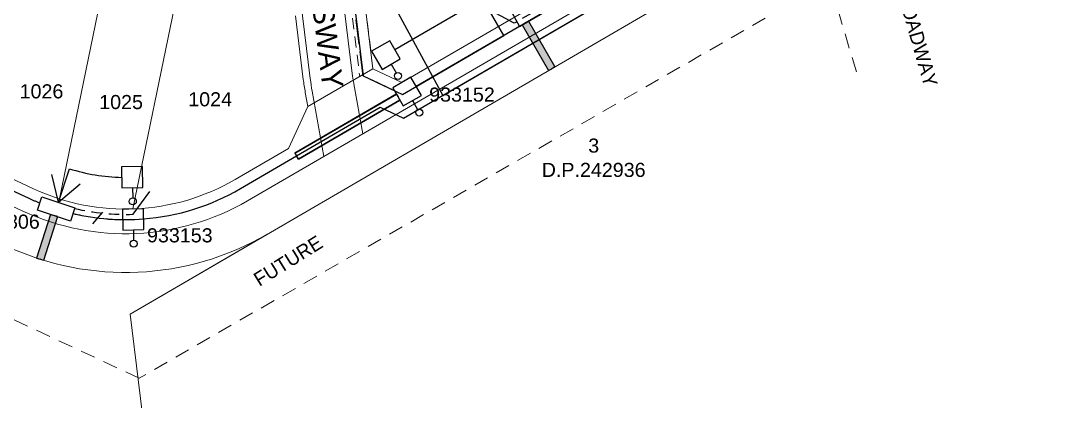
# Model space of a CAD drawing. Header units: metres. Extents: x 305767 to 306148, y 6274367 to 6274775.
# Drawn here: x 305872.2 to 306018.1, y 6274529.4 to 6274583.4 of the extents above; entities that cross this region are included whole.
import ezdxf
from ezdxf.enums import TextEntityAlignment as Align

# ---------------------------------------------------------------- set-up
doc = ezdxf.new("R2010")
doc.units = ezdxf.units.M
doc.header["$LTSCALE"] = 0.7
doc.linetypes.add('Dash', pattern=[5, 3, -2])
doc.linetypes.add('IE Trench LV', pattern=[6.5, 5, -1.5])
doc.layers.get('0').update_dxf_attribs({"color": 6})
for name, color, linetype in [('_User Miscellaneous11', 7, 'Continuous'), ('_User Miscellaneous4', 7, 'Continuous'), ('_User Miscellaneous7', 150, 'Continuous'), ('_User Miscellaneous8', 7, 'Continuous'), ('Duct_SP_NEW', 2, 'Continuous'), ('Mains_HV_NEW_U72', 2, 'Continuous'), ('Mains_LV_NEW_R6', 2, 'Continuous'), ('Mains_LV_NEW_T84', 2, 'Continuous'), ('Services_SP_NEW_UG', 2, 'Continuous'), ('SupportsUG_SP_LV_NEW', 2, 'Continuous'), ('SupportsUG_SP_LV_SL_NEW', 2, 'Continuous'), ('Trench_SP_NEW', 2, 'Continuous')]:
    doc.layers.add(name, color=color, linetype=linetype)
for name, color, linetype, lineweight in [('_User Miscellaneous5', 7, 'Continuous', 35), ('Cadastre Developer_SP_NEW', 2, 'Continuous', 5), ('Cadastre Easements_SP_NEW', 2, 'Continuous', 5), ('Cadastre Roads_SP_NEW', 2, 'Continuous', 5)]:
    doc.layers.add(name, color=color, linetype=linetype, lineweight=lineweight)
doc.layers.add('_User Notes', color=7, linetype='Continuous', plot=False)
doc.styles.add('ARIAL', font='arial.ttf', dxfattribs={"height": 2})
doc.styles.add('dotfont', font='dotfont.shx')
doc.styles.add('POLE_LABEL', font='arial.ttf')
doc.styles.add('SL_LABEL', font='arial.ttf')
doc.styles.get("Standard").update_dxf_attribs({"font": 'arial.ttf'})
doc.styles.add('style1', font='iso3098b.shx')
doc.linetypes.add('Cable New UG', pattern='A,8,-1,["x",style1,S=3.5,R=0,X=0.35,Y=-1],-3.5', length=12.5)
doc.linetypes.add('Cable Z', pattern='A,8,-1,["Z",Standard,S=2.5,R=0,X=0.35,Y=-1.25],-3.5', length=12.5)
doc.linetypes.add('IE Trench HV', pattern='A,8,-2,["/",style1,S=2.5,R=0,X=0.1,Y=-1],-4.5', length=14.5)

# ---------------------------------------------------------------- blocks, each defined once
blk = doc.blocks.new('*U22')
at = {"lineweight": -3}
blk.add_lwpolyline([(-2.48, 2.49), (2.47, 2.49), (2.47, 0.51), (-2.48, 0.51)], close=True, dxfattribs=at)
for tag, flags, p in [('STREET_CODE', 9, (1.5, 3.5)), ('OWNED_BY', 9, (1.5, 3.3)), ('OPERATED_BY', 9, (1.5, 3.1)), ('MAINTAINED_BY', 9, (1.5, 2.9)), ('STATE', 9, (1.5, 2.7)), ('SUPPORT_TYPE', 9, (1.5, 2.5)), ('SUBURB', 9, (1.5, 1.7)), ('STREETNAME', 9, (1.5, 1.5)), ('USAGE', 9, (1.5, 2.3)), ('LEGEND', 9, (1.5, 2.1)), ('PARENT', 9, (1.5, 1.9)), ('Z', 1, (1.5, 0.9)), ('LOCATION', 9, (1.5, 1.3)), ('NOTES', 9, (1.5, 1.1))]:
    blk.add_attdef(tag, text='', height=0.2, dxfattribs=dict(flags=flags)).set_placement(p, align=Align.MIDDLE_LEFT)
at = {"layer": '_User Miscellaneous4', "style": 'ARIAL', "flags": 8}
blk.add_attdef('ASSET_NUM', text='', height=2, dxfattribs=at).set_placement((2, 5.5), align=Align.MIDDLE_LEFT)
blk = doc.blocks.new('*U23')
at = {"layer": '_User Miscellaneous7', "lineweight": -3}
blk.add_lwpolyline([(0, -3.03), (0, -1.58)], dxfattribs=at)
blk.add_lwpolyline([(-1.49, -6), (1.49, -6), (1.49, -3.03), (-1.49, -3.03)], close=True, dxfattribs=at)
blk.add_circle((0, -1.08), 0.5, dxfattribs=at)
at = {"layer": '_User Miscellaneous8', "color": 2, "lineweight": -3}
blk.add_lwpolyline([(-1.49, 0), (1.49, 0), (1.49, 2.97), (-1.49, 2.97)], close=True, dxfattribs=at)
at = {"style": 'POLE_LABEL', "flags": 9}
blk.add_attdef('STRUCTURE_PLANT_NUMBER', text='', height=0.2, dxfattribs=at).set_placement((1.64, 1.73), align=Align.MIDDLE_LEFT)
for tag, flags, p in [('STREET_CODE', 9, (1.64, 1.49)), ('OWNED_BY', 9, (1.64, 1.09)), ('OPERATED_BY', 9, (1.64, 0.89)), ('STATE', 9, (1.64, 0.49)), ('COLUMN_TYPE', 9, (1.64, 1.29)), ('MAINTAINED_BY', 9, (1.64, 0.69)), ('USAGE', 9, (1.64, 0.29)), ('LEGEND', 9, (1.64, 0.09)), ('SUBURB', 9, (1.64, -0.31)), ('STREETNAME', 9, (1.64, -0.51)), ('Z', 1, (1.64, -1.31)), ('PARENT', 9, (1.64, -0.11)), ('LOCATION', 9, (1.64, -0.71)), ('NOTES', 9, (1.64, -0.91)), ('LABEL_ALIGNMENT', 9, (1.64, -1.11))]:
    blk.add_attdef(tag, text='', height=0.2, dxfattribs=dict(flags=flags)).set_placement(p, align=Align.MIDDLE_LEFT)
at = {"layer": '_User Miscellaneous5', "style": 'ARIAL', "flags": 8}
blk.add_attdef('ASSET_NUM', text='', height=2, dxfattribs=at).set_placement((2, 3.49), align=Align.MIDDLE_LEFT)
blk = doc.blocks.new('COLUMN_NEW')
at = {"layer": '_User Miscellaneous7', "lineweight": -3}
blk.add_lwpolyline([(0, -3.03), (0, -1.58)], dxfattribs=at)
blk.add_lwpolyline([(-1.49, -6), (1.49, -6), (1.49, -3.03), (-1.49, -3.03)], close=True, dxfattribs=at)
blk.add_circle((0, -1.08), 0.5, dxfattribs=at)
at = {"layer": '_User Miscellaneous8', "color": 2, "lineweight": -3}
blk.add_lwpolyline([(-1.49, 0), (1.49, 0), (1.49, 2.97), (-1.49, 2.97)], close=True, dxfattribs=at)
at = {"style": 'POLE_LABEL', "flags": 9}
blk.add_attdef('STRUCTURE_PLANT_NUMBER', text='', height=0.2, dxfattribs=at).set_placement((1.64, 1.73), align=Align.MIDDLE_LEFT)
for tag, flags, p in [('STREET_CODE', 9, (1.64, 1.49)), ('OWNED_BY', 9, (1.64, 1.09)), ('OPERATED_BY', 9, (1.64, 0.89)), ('STATE', 9, (1.64, 0.49)), ('COLUMN_TYPE', 9, (1.64, 1.29)), ('MAINTAINED_BY', 9, (1.64, 0.69)), ('USAGE', 9, (1.64, 0.29)), ('LEGEND', 9, (1.64, 0.09)), ('SUBURB', 9, (1.64, -0.31)), ('STREETNAME', 9, (1.64, -0.51)), ('Z', 1, (1.64, -1.31)), ('PARENT', 9, (1.64, -0.11)), ('LOCATION', 9, (1.64, -0.71)), ('NOTES', 9, (1.64, -0.91)), ('LABEL_ALIGNMENT', 9, (1.64, -1.11))]:
    blk.add_attdef(tag, text='', height=0.2, dxfattribs=dict(flags=flags)).set_placement(p, align=Align.MIDDLE_LEFT)
at = {"layer": '_User Miscellaneous5', "style": 'ARIAL', "flags": 8}
blk.add_attdef('ASSET_NUM', text='', height=2, dxfattribs=at).set_placement((2, 3.49), align=Align.MIDDLE_LEFT)
blk = doc.blocks.new('*U27')
at = {"layer": '_User Miscellaneous8', "color": 2}
blk.add_line((0, 0), (0, 1.45), dxfattribs=at)
blk.add_circle((0, 1.95), 0.5, dxfattribs=at)
for tag, p, flags in [('Z', (0, 0), 1), ('OPERATED_BY', (0, -9.61), 9)]:
    blk.add_attdef(tag, p, '', height=0.2, dxfattribs=dict(flags=flags))
at = {"style": 'SL_LABEL', "flags": 9}
blk.add_attdef('STREET_CODE', text='', height=0.2, dxfattribs=at).set_placement((0, -0.2), align=Align.MIDDLE_LEFT)
at = {"flags": 9}
for tag, p in [('CONSTRUCTED_VOLTAGE', (0, -0.4)), ('CONTROL_TYPE', (0, -0.6)), ('OPERATING_VOLTAGE', (0, -1.4)), ('LANTERN_PURPOSE', (0, -0.8)), ('LANTERN_TYPE', (0, -1)), ('NO_PHASES', (0, -1.2)), ('ORIENTATION', (0, -1.6)), ('OWNED_BY', (0, -1.8)), ('STATE', (0, -2)), ('CEXIST', (0, -2.4)), ('CNEW', (0, -2.6)), ('CNUMBER', (0, -2.8)), ('CREMOVE', (0, -3)), ('USAGE', (0, -2.2)), ('CREPLACE', (0, -3.2)), ('LKINGHEIGHT', (0, -3.4)), ('LBRACKET', (0, -3.6)), ('LBRACKETVOCAB', (0, -3.8)), ('LCATEGORY', (0, -4)), ('LCHARGE1', (0, -4.2)), ('LCHARGE1PERCENT', (0, -4.4)), ('LCHARGE2', (0, -4.6)), ('LCHARGE2PERCENT', (0, -4.8)), ('LCHARGE3', (0, -5)), ('LCHARGE3PERCENT', (0, -5.2)), ('LEXIST', (0, -5.4)), ('LLAMP', (0, -5.6)), ('LLAMPVOCAB', (0, -5.8)), ('LMAST', (0, -6)), ('LMASTVOCAB', (0, -6.2)), ('LNEW', (0, -6.4)), ('LANTNUMBER', (0, -6.6)), ('LOUTREACH', (0, -7)), ('LOUTREACHVOCAB', (0, -7.2)), ('SUBURB', (0, -8.6)), ('STREETNAME', (0, -8.8)), ('LRATECODE', (0, -7.4)), ('LREMOVE', (0, -7.6)), ('LREPLACE', (0, -7.8)), ('LTYPE', (0, -8)), ('LTYPEVOCAB', (0, -8.2)), ('LEGEND', (0, -8.4)), ('LOCATION', (0, -9)), ('NOTES', (0, -9.2)), ('MAINTAINED_BY', (0, -9.86))]:
    blk.add_attdef(tag, text='', height=0.2, dxfattribs=at).set_placement(p, align=Align.MIDDLE_LEFT)
at = {"layer": '_User Notes', "style": 'SL_LABEL', "flags": 8}
blk.add_attdef('ASSET_NUM', text='', height=2.5, dxfattribs=at).set_placement((2, 2), align=Align.MIDDLE_LEFT)
at = {"layer": '_User Notes', "flags": 8}
blk.add_attdef('LNUMBER', text='', height=2.5, dxfattribs=at).set_placement((1.2, -2.8), align=Align.MIDDLE_LEFT)
blk = doc.blocks.new('A$C1B2C29DD')
at = {"layer": 'Services_SP_NEW_UG', "color": 2, "flags": 128}
for points in [[(0, 0), (-2.1, 3.44)], [(0, 0), (2.1, 3.44)]]:
    blk.add_lwpolyline(points, dxfattribs=at)
blk = doc.blocks.new('*U34')
at = {"layer": 'Services_SP_NEW_UG', "color": 2, "flags": 128}
blk.add_lwpolyline([(-15.05, -0.75), (-17.3, 2.93)], dxfattribs=at)
at = {"layer": 'Services_SP_NEW_UG', "color": 2, "linetype": 'Dash', "ltscale": 0.7, "flags": 128}
blk.add_lwpolyline([(-2.47, -0.75), (-15.05, -0.75)], dxfattribs=at)

msp = doc.modelspace()

# ---------------------------------------------------------------- hatches: boundary and pattern name
at = {"layer": '_User Miscellaneous11'}
h = msp.add_hatch(color=256, dxfattribs=at)
h.dxf.hatch_style = 1
h.paths.add_polyline_path([(305944.37, 6274583.35), (305943.47, 6274582.83), (305947.24, 6274576.34), (305948.14, 6274576.86)])
h = msp.add_hatch(color=256, dxfattribs=at)
h.dxf.hatch_style = 1
h.paths.add_polyline_path([(305877.48, 6274555.6), (305876.49, 6274555.92), (305874.51, 6274549.71), (305875.5, 6274549.4)])

# ---------------------------------------------------------------- linework, layer by layer
for p, q in [((305911.21, 6274564.63), (305925.63, 6274573.01)), ((305925.63, 6274573.01), (305925.87, 6274572.6)), ((305911.69, 6274563.8), (305926.11, 6274572.18)), ((305926.11, 6274572.18), (305925.87, 6274572.6)), ((305911.21, 6274564.63), (305911.45, 6274564.22)), ((305911.69, 6274563.8), (305911.45, 6274564.22))]:
    msp.add_line(p, q, dxfattribs=at)
at = {"layer": 'Cadastre Developer_SP_NEW', "color": 4}
for p, q in [((306083.42, 6274655.49), (305887.78, 6274541.78)), ((305877.76, 6274558.12), (305883.54, 6274586.18)), ((305894.09, 6274585.39), (305888.19, 6274556.69))]:
    msp.add_line(p, q, dxfattribs=at)
for points in [[(305914.24, 6274642.15), (305911.25, 6274666.45), (305914.52, 6274671.8), (305920.99, 6274674.17), (305930.79, 6274677.76), (305940.65, 6274681.38), (305966.57, 6274690.87), (305970.79, 6274688.31, -0.000002), (305972.73, 6274673.7, 0.000001), (305976.27, 6274646.96, 0.018392), (305977.62, 6274639.05), (305978.52, 6274634.72), (305980.47, 6274625.37), (305983.24, 6274612.06), (305980.59, 6274606.14), (305965.67, 6274597.47), (305954.99, 6274591.26), (305926.4, 6274574.64), (305922.29, 6274576.58), (305919.32, 6274600.77)], [(305905, 6274635.31), (305901.61, 6274662.92), (305897.37, 6274665.51), (305885.18, 6274661.04), (305866.82, 6274654.31, -0.051314), (305859.08, 6274652.34), (305858.95, 6274652.32), (305854.18, 6274647.82), (305851.21, 6274633.38), (305848.8, 6274621.63), (305846.58, 6274610.85), (305844.37, 6274600.08), (305840.16, 6274579.64), (305842.99, 6274574.04), (305857.03, 6274567.5), (305867.27, 6274562.73), (305874.05, 6274559.57, 0.245327), (305902.71, 6274560.87)], [(305902.71, 6274560.87), (305910.29, 6274565.27), (305913.04, 6274571.22), (305912.68, 6274573.23, -0.013804), (305912.4, 6274575.09), (305911.29, 6274584.09)], [(305809.4, 6274474.69), (305829.11, 6274570.57), (305870.25, 6274551.41, 0.245327), (305907.23, 6274553.09), (305887.78, 6274541.78), (305900.82, 6274435.6), (305803.23, 6274366.76), (305767.25, 6274383.36), (305809.4, 6274474.69)]]:
    msp.add_lwpolyline(points, format="xyb", dxfattribs=at)
at = {"layer": 'Cadastre Developer_SP_NEW', "color": 8, "linetype": 'Dash'}
msp.add_lwpolyline([(305990.97, 6274576.18), (305987.14, 6274589.01), (305889.09, 6274532.68), (305811.39, 6274568.83)], dxfattribs=at)
at = {"layer": 'Cadastre Developer_SP_NEW', "color": 4}
msp.add_lwpolyline([(305922.29, 6274576.58), (305913.04, 6274571.22)], dxfattribs=at)
at = {"layer": 'Cadastre Easements_SP_NEW', "color": 2, "linetype": 'Dash', "ltscale": 0.75, "flags": 128}
msp.add_lwpolyline([(305907.69, 6274596.98), (305906.58, 6274606.02), (305905.58, 6274605.9), (305904.79, 6274612.81), (305905.74, 6274612.91), (305904.57, 6274622.39), (305906.57, 6274622.51), (305907.98, 6274611.07), (305907.98, 6274611.07), (305915.52, 6274615.29), (305914.05, 6274627.25), (305914.05, 6274627.25), (305914.05, 6274627.25), (305914.05, 6274627.25), (305914.05, 6274627.25), (305909.32, 6274665.74), (305911.25, 6274666.45), (305922.29, 6274576.58), (305920.41, 6274575.49), (305915.8, 6274613.15), (305908.24, 6274608.93), (305909.71, 6274596.9), (305907.69, 6274596.98)], dxfattribs=at)
at = {"layer": 'Cadastre Roads_SP_NEW', "color": 8, "flags": 128}
for points in [[(305865.61, 6274657.6), (305964.41, 6274693.81, -0.48407), (305974.39, 6274687.8), (305979.74, 6274647.42, 0.018393), (305981.04, 6274639.77), (305986.89, 6274611.69, -0.322983), (305983.32, 6274603.67), (305904.47, 6274557.85)], [(305865.61, 6274657.6), (305865.61, 6274657.6, -0.051314), (305858.57, 6274655.81), (305857.25, 6274655.61, 0.315299), (305851, 6274649.7), (305836.57, 6274579.53, 0.347491), (305840.75, 6274571.22), (305872.57, 6274556.4, 0.245327), (305904.47, 6274557.85)], [(305920.84, 6274567.36), (305919.57, 6274574.47, -0.013804), (305919.34, 6274575.94)], [(305915.32, 6274564.15), (305913.66, 6274573.41, -0.013804), (305913.39, 6274575.21)]]:
    msp.add_lwpolyline(points, format="xyb", dxfattribs=at)
for points in [[(305919.34, 6274575.94), (305907.43, 6274672.93)], [(305913.39, 6274575.21), (305901.65, 6274670.81)]]:
    msp.add_lwpolyline(points, dxfattribs=at)
at = {"layer": 'Duct_SP_NEW'}
for p, q in [((305943.47, 6274582.83), (305943.92, 6274583.09)), ((305944.37, 6274583.35), (305943.92, 6274583.09)), ((305944.37, 6274583.35), (305948.14, 6274576.86)), ((305943.47, 6274582.83), (305947.24, 6274576.34)), ((305947.24, 6274576.34), (305947.69, 6274576.6)), ((305948.14, 6274576.86), (305947.69, 6274576.6)), ((305911.19, 6274564.66), (305925.61, 6274573.05)), ((305925.61, 6274573.05), (305925.87, 6274572.6)), ((305911.71, 6274563.77), (305926.13, 6274572.15)), ((305926.13, 6274572.15), (305925.87, 6274572.6)), ((305911.19, 6274564.66), (305911.45, 6274564.22)), ((305911.71, 6274563.77), (305911.45, 6274564.22)), ((305876.49, 6274555.92), (305874.51, 6274549.71)), ((305877.48, 6274555.6), (305875.5, 6274549.4)), ((305876.49, 6274555.92), (305876.98, 6274555.76)), ((305877.48, 6274555.6), (305876.98, 6274555.76)), ((305874.51, 6274549.71), (305875.01, 6274549.56)), ((305875.5, 6274549.4), (305875.01, 6274549.56))]:
    msp.add_line(p, q, dxfattribs=at)
at = {"layer": 'Mains_HV_NEW_U72', "color": 2, "linetype": 'Cable New UG', "flags": 128}
msp.add_lwpolyline([(305922.54, 6274590.65), (305932.2, 6274572.81), (305982.86, 6274602.25), (306006.17, 6274615.8), (306082.14, 6274659.95), (306084.84, 6274656.08), (306087.31, 6274642.61), (306088.56, 6274640.83)], dxfattribs=at)
at = {"layer": 'Mains_LV_NEW_R6', "color": 2, "linetype": 'Cable Z', "flags": 128}
msp.add_lwpolyline([(305936.98, 6274586.01), (305925.42, 6274579.29)], dxfattribs=at)
msp.add_lwpolyline([(305877.6, 6274557.64), (305879.17, 6274562.4, 0.071351), (305886.6, 6274561.18)], format="xyb", dxfattribs=at)
at = {"layer": 'Mains_LV_NEW_T84', "color": 2, "linetype": 'Cable New UG', "flags": 128}
for points in [[(305916.43, 6274611.99), (305918.01, 6274599.11), (305920.9, 6274575.57), (305926.48, 6274572.95), (305940.87, 6274581.32), (305938.26, 6274585.81)], [(305938.81, 6274590.54), (305943.1, 6274582.61), (305953.61, 6274588.72)]]:
    msp.add_lwpolyline(points, dxfattribs=at)
for points in [[(305879.68, 6274556.04, 0.077806), (305889.7, 6274555.28, 0.112288), (305903.46, 6274559.58), (305911.45, 6274564.22), (305923.32, 6274571.12), (305926.62, 6274569.56), (305963.17, 6274590.81), (305961.66, 6274593.4), (305961.66, 6274593.4)], [(305858.64, 6274565.09), (305866.64, 6274561.37), (305873.41, 6274558.21, 0.012991), (305874.96, 6274557.54, 0.012991)]]:
    msp.add_lwpolyline(points, format="xyb", dxfattribs=at)
at = {"layer": 'Services_SP_NEW_UG', "color": 2, "flags": 128}
msp.add_lwpolyline([(305888.21, 6274555.94), (305890.61, 6274559.19)], dxfattribs=at)
at = {"layer": 'Services_SP_NEW_UG', "color": 2, "linetype": 'Dash', "ltscale": 0.7}
msp.add_lwpolyline([(305879.92, 6274556.76, 0.065925), (305888.21, 6274555.94, 0.065925)], format="xyb", dxfattribs=at)
at = {"layer": 'Trench_SP_NEW', "linetype": 'IE Trench LV'}
msp.add_lwpolyline([(305925.36, 6274573.47), (305920.9, 6274575.57), (305918.01, 6274599.11)], dxfattribs=at)
at = {"layer": 'Trench_SP_NEW', "linetype": 'IE Trench HV', "flags": 128}
for points in [[(305953.61, 6274588.72), (305928.44, 6274574.09)], [(305882.47, 6274554.57), (305883.9, 6274556.26)]]:
    msp.add_lwpolyline(points, dxfattribs=at)
at = {"layer": 'Trench_SP_NEW', "linetype": 'IE Trench LV'}
msp.add_lwpolyline([(305858.64, 6274565.09), (305866.64, 6274561.37), (305873.41, 6274558.21, 0.012991), (305874.96, 6274557.54, 0.012991)], format="xyb", dxfattribs=at)
at = {"layer": 'Trench_SP_NEW', "linetype": 'IE Trench HV', "flags": 128}
for points in [[(305889.7, 6274555.28, 0.112288), (305903.46, 6274559.58), (305911.45, 6274564.22)], [(305879.68, 6274556.04, 0.019438), (305882.16, 6274555.56, 0.019438)], [(305884.43, 6274555.29, 0.017789), (305886.74, 6274555.18)]]:
    msp.add_lwpolyline(points, format="xyb", dxfattribs=at)

# ---------------------------------------------------------------- block references
at = {"layer": 'Services_SP_NEW_UG', "rotation": 30.13648237141738}
msp.add_blockref('*U34', (305954.99, 6274591.26), dxfattribs=at)
at = {"layer": 'Services_SP_NEW_UG', "color": 2, "rotation": 341.7143999389497}
msp.add_blockref('A$C1B2C29DD', (305877.6, 6274557.64), dxfattribs=at)
at = {"layer": 'SupportsUG_SP_LV_NEW'}
ref = msp.add_blockref('*U22', (305877.76, 6274558.12), dxfattribs=dict(at, rotation=161.7143999421493))
ref.add_attrib('ASSET_NUM_001', '146806', (305865.63, 6274553.89), dxfattribs={"layer": '_User Miscellaneous4', "height": 2, "style": 'ARIAL'})
at = {"layer": 'SupportsUG_SP_LV_SL_NEW', "ltscale": 0.5}
ref = msp.add_blockref('COLUMN_NEW', (305926.4, 6274574.64), dxfattribs=dict(at, rotation=210.1647234744991))
ref.add_attrib('ASSET_NUM_001', '933152', (305930.28, 6274571.93), dxfattribs={"layer": '_User Miscellaneous5', "height": 2, "style": 'ARIAL'})
for p, rotation in [((305927.89, 6274572.07), 210.1647234744991), ((305888.25, 6274553.72), 181.3035962072188)]:
    msp.add_blockref('*U27', p, dxfattribs=dict(at, rotation=rotation))
ref = msp.add_blockref('*U23', (305888.19, 6274556.69), dxfattribs=dict(at, rotation=181.3035962072188))
ref.add_attrib('ASSET_NUM_001', '933153', (305890.19, 6274551.95), dxfattribs={"layer": '_User Miscellaneous5', "height": 2, "style": 'ARIAL'})

# ---------------------------------------------------------------- texts
at = {"layer": 'Cadastre Developer_SP_NEW', "color": 4, "style": 'ARIAL'}
for s, p in [('1026', (305872.09, 6274572.39)), ('1025', (305883.4, 6274570.87)), ('1024', (305896.05, 6274571.26)), ('3', (305952.88, 6274564.69)), ('D.P.242936', (305946.27, 6274561.24))]:
    msp.add_text(s, height=2, dxfattribs=at).set_placement(p)
at = {"layer": 'Cadastre Roads_SP_NEW', "color": 8, "style": 'dotfont'}
msp.add_text('ACCESSWAY', height=3, rotation=277.1445, dxfattribs=at).set_placement((305911.96, 6274599.1))
for s, rotation, p in [('FUT. ROADWAY', 285.9952, (305997.82, 6274583.71)), ('FUTURE', 31.8843, (305910.76, 6274548.49))]:
    msp.add_text(s, height=2, rotation=rotation, dxfattribs=at).set_placement(p, align=Align.CENTER)

doc.saveas('drawing.dxf')
